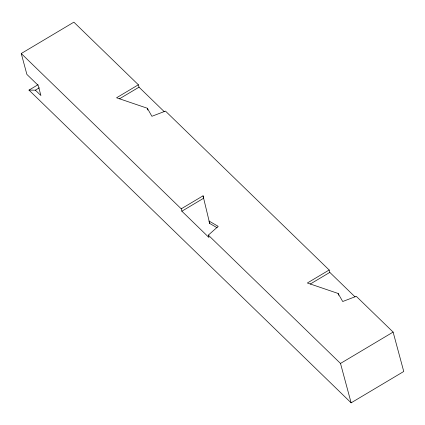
<?xml version="1.0" encoding="UTF-8"?>
<svg xmlns="http://www.w3.org/2000/svg" width="425" height="425" viewBox="0 0 425 425"><rect width="100%" height="100%" fill="white"/><g stroke="black" fill="none" stroke-linecap="round" stroke-linejoin="round"><path stroke-width="0.64" d="M164.215 111.637L139.012 87.173L138.369 84.782L73.87 22.169L21.25 53.518L181.231 208.824L181.873 211.209L208.978 237.522L208.335 235.131L218.216 226.355L209.042 221.058L209.684 223.449L217.138 227.752M138.369 84.782L116.551 97.782L147.337 108.248L151.9 116.291L165.474 111.095L329.168 270.002L307.349 283.002L338.135 293.468L342.704 301.511L356.272 296.315L393.12 332.084L403.75 371.482L351.13 402.831L28.99 90.111L38.043 84.718M28.99 90.111L35.397 90.164L39.355 87.8M119.436 98.839L139.012 87.173M181.231 208.824L203.049 195.824L203.692 198.209L181.873 211.209M310.234 284.059L329.811 272.393L329.168 270.002M351.13 402.831L340.505 363.439L393.12 332.084M329.811 272.393L355.013 296.857M208.335 235.131L340.505 363.439M35.397 90.164L40.912 95.519L38.176 85.372L26.887 74.412L21.25 53.518M338.135 293.468L338.619 295.258M147.337 108.248L147.815 110.038M203.049 195.824L209.684 223.449"/></g></svg>
